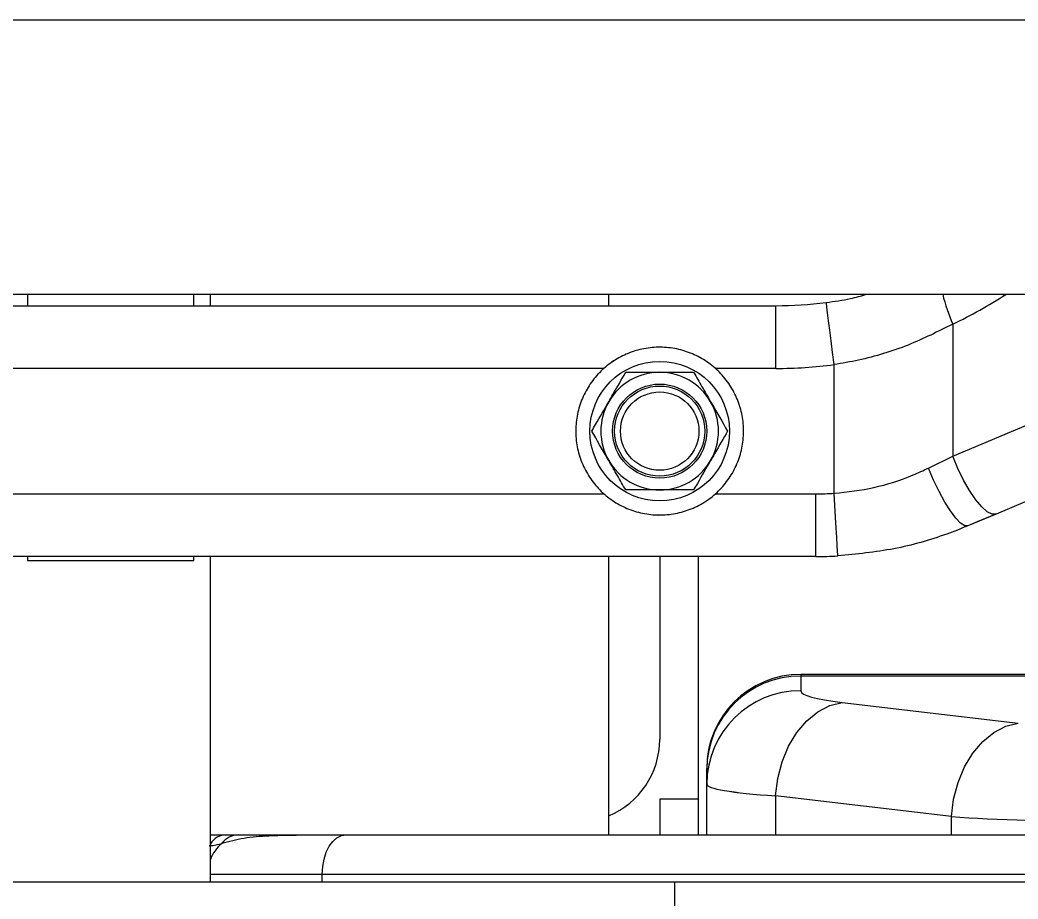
# Model space of a CAD drawing. Header units: inches. Extents: x -1851 to 6314, y -1304 to 4687.
# Drawn here: x -11.64 to -6.63, y 2437.88 to 2442.3 of the extents above; entities that cross this region are included whole.
import ezdxf

# ---------------------------------------------------------------- set-up
doc = ezdxf.new("R2010")
doc.units = ezdxf.units.IN
doc.header["$MEASUREMENT"] = 0

# ---------------------------------------------------------------- blocks, each defined once
blk = doc.blocks.new('2.4.20_7-7_Mid Plan View')
at = {"color": 7, "linetype": 'Continuous', "lineweight": 25}
for p, q in [((-8.978616916656481, 1.149999979883432), (-8.978616916656481, -1.149999972432852)), ((-8.943617069244372, 1.115000013262033), (-8.943617069244372, -1.115000005811453)), ((-9.012066089630114, -0.08991097286343575), (-9.012066089630114, 0.08991097286343575)), ((-8.980066501617419, 0.08481782302260399), (-8.980066501617419, -0.08481781557202339)), ((-9.053566181182848, 0.07188011333346367), (-9.053566181182848, -0.07188010588288307)), ((-9.012566768646227, 0.01059669908136129), (-9.012566768646227, -0.01059669628739357)), ((-9.012066089630114, 0.01059669908136129), (-9.012566768646227, 0.01059669908136129)), ((-8.978616916656481, 0.01059669908136129), (-8.980066501617419, 0.01059669908136129)), ((-9.012566768646227, -0.01059669628739357), (-9.012066089630114, -0.01059669628739357)), ((-8.980066501617419, -0.01059669628739357), (-8.978616916656481, -0.01059669628739357)), ((-9.053566181182848, -0.01269999891519547), (-9.012066089630114, -0.01269999891519547)), ((-9.047566616058337, -0.01269999891519547), (-9.047566616058337, -0.01473612524569035)), ((-8.980066501617419, -0.01269999891519547), (-8.978616916656481, -0.01269999891519547)), ((-9.048649036407458, -0.01415961142629385), (-9.048646175384516, -0.01416824106127024)), ((-9.047566616058337, -0.01473612524569035), (-9.047566616058337, -0.01628236658871174)), ((-9.047566616058337, -0.03002114966511726), (-9.047566616058337, -0.14038011059165)), ((-9.047566616058337, -0.06349999830126762), (-9.012066089630114, -0.06349999830126762)), ((-8.980066501617419, -0.06349999830126762), (-8.978616916656481, -0.06349999830126762)), ((-9.042993747711169, -0.07000239565968513), (-9.047566616058337, -0.07000239565968513)), ((-9.042993747711169, -0.07493000105023384), (-9.042993747711169, -0.07000239565968513)), ((-9.053566181182848, -0.07188010588288307), (-9.064566814422594, -0.07188010588288307)), ((-9.053566181182848, -0.07188010588288307), (-9.053566181182848, -0.1743337325751781)), ((-9.047566616058337, -0.07493000105023384), (-9.042993747711169, -0.07493000105023384)), ((-9.047566616058337, -0.07600000128149986), (-9.041102611541735, -0.07600000128149986)), ((-9.041102611541735, -0.07600000128149986), (-9.039223873138415, -0.07600000128149986)), ((-9.039223873138415, -0.07600000128149986), (-9.039100849151598, -0.07600000128149986)), ((-9.045239650726305, -0.1072132028639317), (-9.04260083389281, -0.0847867988049984)), ((-8.988065921783434, -0.08481781557202339), (-8.980066501617419, -0.08481781557202339)), ((-9.027305805206286, -0.08799999579787254), (-9.029185497283923, -0.08799999579787254)), ((-9.027305805206286, -0.139149721711874), (-9.027305805206286, -0.08799999579787254)), ((-9.027100765228258, -0.08799999579787254), (-9.027305805206286, -0.08799999579787254)), ((-9.027100765228258, -0.1373486183583736), (-9.027100765228258, -0.08799999579787254)), ((-9.012066089630114, -0.08991097286343575), (-9.004066669464098, -0.08991097286343575)), ((-9.004000865936266, -0.09225906059145927), (-8.987587177276598, -0.09225906059145927)), ((-9.03068276596068, -0.09327207878232002), (-9.033321582794176, -0.1156984828412533)), ((-8.982411586761462, -0.107378538697958), (-8.99926587295531, -0.107378538697958)), ((-9.006639682769762, -0.112899836152792), (-9.008154117584215, -0.10929961130023)), ((-8.985478603363024, -0.1632003895938396), (-9.006639682769762, -0.112899836152792))]:
    blk.add_line(p, q, dxfattribs=at)
at = {"color": 8, "linetype": 'Continuous', "lineweight": 25}
for p, q in [((-9.004066669464098, 0.06289437040686607), (-9.004066669464098, -0.06289437040686607)), ((-8.988065921783434, -0.06289437040686607), (-8.988065921783434, 0.06289437040686607)), ((-9.052566730499255, -0.01269999891519547), (-9.052566730499255, -0.02696575224399567)), ((-9.053566181182848, -0.02696575224399567), (-9.052566730499255, -0.02696575224399567)), ((-9.052566730499255, -0.02696575224399567), (-9.052566730499255, -0.1453801058232784)), ((-9.004066669464098, -0.07710563018918037), (-9.004066669464098, -0.08991097286343575)), ((-8.988065921783434, -0.08481781557202339), (-8.988065921783434, -0.07710563018918037)), ((-9.04260083389281, -0.0847867988049984), (-9.047566616058337, -0.0847867988049984)), ((-9.047566616058337, -0.1072132028639317), (-9.045239650726305, -0.1072132028639317)), ((-8.99926587295531, -0.107378538697958), (-8.978616916656481, -0.1564603261649609))]:
    blk.add_line(p, q, dxfattribs=at)
at = {"color": 7, "linetype": 'Continuous', "lineweight": 25, "flags": 128}
for points in [[(-9.052566730499255, -0.02696575224399567), (-9.051591121673571, -0.02702446095645428), (-9.050652706146227, -0.02719832956790924), (-9.049788677215563, -0.02748067863285542), (-9.04903050613402, -0.02786065824329853), (-9.048408710479723, -0.02832366153597832), (-9.047947132110583, -0.02885190024971962), (-9.047661983489977, -0.02942507155239582), (-9.047566616058337, -0.03002114966511726)], [(-9.04260083389281, -0.0847867988049984), (-9.040389263153063, -0.08506327494978905), (-9.03825398635863, -0.08562296256422997), (-9.036268436431872, -0.08644653484225273), (-9.034501277923571, -0.08750559017062187), (-9.033014499664294, -0.08876359090209007), (-9.031857692718493, -0.09017712995409966), (-9.031070911407458, -0.09169743582606316), (-9.03068276596068, -0.09327207878232002)], [(-8.987587177276598, -0.09225906059145927), (-8.986039363861071, -0.09205882623791695), (-8.98455067825316, -0.09186628088355064), (-8.983179294586169, -0.0916888378560543), (-8.98197671127318, -0.09153329953551292), (-8.980990612030016, -0.09140565618872643), (-8.9802572364807, -0.09131081029772758), (-8.979805194854723, -0.0912524051964283), (-8.979653560638415, -0.09123268350958824)], [(-9.011987888336169, -0.09270631894469261), (-9.011834346771227, -0.09269772097468376), (-9.011380397796618, -0.09267226979136467), (-9.01064225387572, -0.09263094142079353), (-9.009648525238024, -0.0925753228366375), (-9.008438312530505, -0.09250754490494728), (-9.007057392120348, -0.09243021532893181), (-9.005559169769281, -0.09234631434082985), (-9.004000865936266, -0.09225906059145927)], [(-9.008154117584215, -0.10929961130023), (-9.008137905120837, -0.1088939271867275), (-9.007804119110094, -0.1083719842135906), (-9.007167064666735, -0.107756283134222), (-9.00625535202025, -0.1070733778178692), (-9.005108081817614, -0.1063527055084705), (-9.003772937774645, -0.1056253351271152), (-9.002310001373278, -0.1049226336181164), (-9.000780307769762, -0.104274895042181)], [(-9.000780307769762, -0.104274895042181), (-9.000271999359118, -0.1053156368434429), (-8.999767505645739, -0.1063503436744213), (-8.99926587295531, -0.107378538697958)], [(-9.045239650726305, -0.1072132028639317), (-9.04302807998656, -0.1074896864593029), (-9.040892803192133, -0.1080493666231632), (-9.038907253265368, -0.1088729463517666), (-9.037140094757067, -0.1099320016801357), (-9.035652362823473, -0.1111899949610233), (-9.034496509551989, -0.1126035340130329), (-9.033709728240954, -0.114123847335577), (-9.033321582794176, -0.1156984828412533)], [(-9.006639682769762, -0.112899836152792), (-9.00665875625609, -0.1123974658548832), (-9.006348812103258, -0.1117797382175922), (-9.005725109100329, -0.1110740564763546), (-9.004815303802484, -0.1103117354214191), (-9.003658496856676, -0.1095266006886959), (-9.002307140350329, -0.1087534986436367), (-9.000821315765368, -0.1080267317593098), (-8.99926587295531, -0.107378538697958)]]:
    blk.add_lwpolyline(points, dxfattribs=at)
at = {"color": 7, "linetype": 'Continuous', "lineweight": 25}
for centre, radius in [((-8.996066346217159, -0.06999999856355998), 0.008899999999999655), ((-8.996066346217159, -0.06999999856355998), 0.00600000000000227), ((-8.996066346217159, -0.06999999856355998), 0.005749999999998731), ((-8.996066346217159, -0.06999999856353156), 0.004999999999998858)]:
    blk.add_circle(centre, radius, dxfattribs=at)
at = {"color": 8, "linetype": 'Continuous', "lineweight": 25}
for centre, radius, start, end in [((-9.052465829035416, -0.0173696400366623), 0.004983844842337367, 39.96767073583195, 69.54641078197037), ((-9.052470611393705, -0.01737072249079574), 0.004991559840776079, 40.03894363808467, 69.34546888809857), ((-9.05006497036609, -0.0147955711231873), 0.002499061435703047, 1.363039390650109, 56.98665531767682), ((-8.973631956860604, -0.1269663349384871), 0.02146540618661859, 103.4285299478836, 114.1428472545584), ((-8.930066346217156, -0.08239870067220068), 0.05800000000000118, 205.5111583896871, 213.166423784162)]:
    blk.add_arc(centre, radius, start, end, dxfattribs=at)
at = {"color": 7, "linetype": 'Continuous', "lineweight": 25}
for centre, radius, start, end in [((-9.050246263185638, -0.01631140570461298), 0.002679804469939183, 0.620885353406112, 53.41436144763866), ((-9.050245707819887, -0.01631762749329368), 0.002679247290924541, 0.6173614996049224, 53.34407954080621), ((-8.996066346217159, -0.06999999856355998), 0.01070000000000011, 99.37500000000014, 110.6249999999958), ((-8.996066346217159, -0.06999999856355998), 0.01069999999999881, 88.12500000000765, 99.37500000000014), ((-8.996066346217159, -0.06999999856355998), 0.01069999999999899, 76.8749999999935, 88.12500000000765), ((-8.996066346217159, -0.06999999856355998), 0.01070000000000093, 65.62500000000446, 76.8749999999935), ((-8.996066346217159, -0.06999999856355998), 0.01069999999999989, 121.8750000000076, 133.1249999999949), ((-8.996066346217159, -0.06999999856355998), 0.01070000000000011, 110.6249999999958, 121.8750000000076), ((-8.996066346217159, -0.06999999856355998), 0.01070000000000093, 54.3750000000088, 65.62500000000446), ((-8.996066346217159, -0.06999999856355998), 0.01070000000000058, 133.1249999999949, 144.3749999999872), ((-8.996066346217159, -0.06999999856355998), 0.01070000000000002, 43.12499999998364, 54.3750000000088), ((-8.996066346217159, -0.06999999856355998), 0.007500000000001459, 120.0000000000059, 180), ((-8.996066346217159, -0.06999999856355998), 0.007500000000001459, 59.99999999999407, 120.0000000000059), ((-8.996066346217159, -0.06999999856355998), 0.007500000000001459, 0, 59.99999999999407), ((-8.996066346217159, -0.06999999856355998), 0.01070000000000002, 31.87499999998603, 43.12499999998364), ((-8.996066346217159, -0.06999999856355998), 0.01070000000000058, 144.3749999999872, 155.6249999999955), ((-8.996066346217159, -0.06999999856355998), 0.01069999999999954, 20.6249999999938, 31.87499999998603), ((-8.996066346217159, -0.06999999856355998), 0.01069999999999853, 155.6249999999955, 166.8750000000023), ((-8.996066346217159, -0.06999999856355998), 0.01070000000000187, 9.37499999998407, 20.6249999999938), ((-8.996066346217159, -0.06999999856355998), 0.01070000000000057, 166.8750000000023, 178.124999999997), ((-8.996066346217159, -0.06999999856355998), 0.01070000000000187, 358.124999999997, 9.37499999998407), ((-8.996066346217159, -0.06999999856355998), 0.01070000000000242, 178.124999999997, 189.3750000000105), ((-8.996066346217159, -0.06999999856355998), 0.007500000000001459, 180, 239.9999999999951), ((-8.996066346217159, -0.06999999856355998), 0.007500000000001459, 300.0000000000059, 0), ((-8.996066346217159, -0.06999999856355998), 0.01070000000000104, 346.8749999999881, 358.124999999997), ((-8.996066346217159, -0.06999999856355998), 0.01070000000000242, 189.3750000000105, 200.6250000000086), ((-8.996066346217159, -0.06999999856355998), 0.01070000000000104, 335.6249999999956, 346.8749999999881), ((-8.996066346217159, -0.06999999856355998), 0.01070000000000134, 200.6250000000086, 211.8750000000023), ((-8.996066346217159, -0.06999999856355998), 0.0106999999999986, 324.3750000000032, 335.6249999999956), ((-9.04114490423915, -0.08795940234830368), 0.01195947584757865, 359.8055234333057, 89.79738258203142), ((-9.039267259348197, -0.08796143888162078), 0.01196151628451896, 359.8153116757753, 89.7921791768777), ((-9.039100637952448, -0.08799999856353224), 0.01200000000000272, 0, 90), ((-8.996066346217159, -0.06999999856355998), 0.01070000000000134, 211.8750000000023, 223.1250000000156), ((-8.996066346217159, -0.06999999856355998), 0.01070000000000227, 313.125000000013, 324.3750000000032), ((-8.996066346217159, -0.06999999856355998), 0.01069999999999986, 223.1250000000156, 234.3750000000088), ((-8.996066346217159, -0.06999999856355998), 0.007500000000001459, 239.9999999999951, 300.0000000000059), ((-8.996066346217159, -0.06999999856355998), 0.0106999999999986, 234.3750000000088, 245.6250000000001), ((-8.996066346217159, -0.06999999856355998), 0.01070000000000279, 301.8749999999944, 313.125000000013), ((-8.996066346217159, -0.06999999856355998), 0.01070000000000231, 245.6250000000001, 256.8749999999985), ((-8.996066346217159, -0.06999999856355998), 0.0107000000000033, 279.3750000000002, 290.6249999999911), ((-8.996066346217159, -0.06999999856355998), 0.0107000000000033, 290.6249999999911, 301.8749999999944), ((-8.996066346217159, -0.06999999856355998), 0.01070000000000231, 256.8749999999985, 268.1250000000092), ((-8.996066346217159, -0.06999999856355998), 0.01070000000000222, 268.1250000000092, 279.3750000000002), ((-8.930066346217156, -0.0848178170265328), 0.05800000000000379, 180, 187.3712122119421), ((-8.930066346217156, -0.0848178170265328), 0.05000000000000222, 180, 187.3712122119421), ((-8.96206634621716, -0.0899109707952448), 0.05000000000000052, 180, 183.2049020508226), ((-8.96206634621716, -0.0899109707952448), 0.04200000000000065, 180, 183.2049020508226)]:
    blk.add_arc(centre, radius, start, end, dxfattribs=at)
for centre, major_axis, ratio, start_param, end_param in [((-9.041103065522005, -0.1059999985635329), (0, 0.02999999999999997), 0.07059807471688373, 0, 0.7853981633965951), ((-9.029185280950752, -0.1059999985635329), (0, 0.01799999999999724), 0.1176634578614907, 0, 0.7853981633965995), ((-9.043741834101876, -0.1284264054347375), (0, 0.02999999999999997), 0.07059807471688373, 0.7853981633965146, 1.570796326794897)]:
    blk.add_ellipse(centre, major_axis=major_axis, ratio=ratio, start_param=start_param, end_param=end_param, dxfattribs=at)
for points, knots in [([(-9.048932277679437, -0.0125573668628931), (-9.048918763264833, -0.01285575499616698), (-9.048895045816057, -0.0133794184679914), (-9.048723034245523, -0.01392493506773462), (-9.048649036407458, -0.01415961142629385)], [0, 0, 0, 0, 0.5698089504762485, 1, 1, 1, 1]), ([(-9.048646175384516, -0.01416824106127024), (-9.048390836657386, -0.01508732789295664), (-9.047876795265427, -0.01693760998534799), (-9.047633269165662, -0.02048511070066183), (-9.047558068844804, -0.02476255707256314), (-9.047563757363807, -0.02826236479197064), (-9.047566616058337, -0.03002114966511726)], [0, 0, 0, 0, 0.2119843985002478, 0.4267615669167993, 0.7119261497643443, 1, 1, 1, 1]), ([(-9.047566616058337, -0.0162887591868639), (-9.047566616058344, -0.01664448707163046), (-9.047566616058337, -0.01770695706008496), (-9.047566616058337, -0.01953114406154555), (-9.047566616058337, -0.02164386769388216), (-9.047566616058337, -0.02329280727965966), (-9.047566616058344, -0.02455219688391708), (-9.047566616058337, -0.02557241696862889), (-9.047566616058337, -0.02639422242168621), (-9.047566616058337, -0.02712214204842667), (-9.047566616058337, -0.02770276005634287), (-9.047566616058337, -0.02816414290106195), (-9.047566616058337, -0.02854432025941378), (-9.047566616058337, -0.02895307480716269), (-9.04756661605835, -0.02928269333420985), (-9.04756661605833, -0.02957607268191964), (-9.047566616058344, -0.02977274559162879), (-9.047566616058344, -0.02992165987333806), (-9.047566616058337, -0.03002114966511726)], [0, 0, 0, 0, 0.1149251632923694, 0.3432526438044843, 0.4917155902589621, 0.6032327023549183, 0.6895115784710353, 0.7397803905886616, 0.7962021855792382, 0.8403874042948573, 0.869881315987835, 0.8981042727200886, 0.9202097024348492, 0.9348893036765249, 0.9673877905770151, 0.9755109040620401, 0.9836388086668274, 1, 1, 1, 1]), ([(-8.999816143035876, -0.06350481137633324), (-8.999727411483054, -0.06345346715781375), (-8.998461820147039, -0.06272113693208325), (-8.997220544504703, -0.06200534793336487), (-8.996066295623766, -0.06133974343538284)], [0, 0, 0, 0, 0.07011074609961286, 1, 1, 1, 1]), ([(-8.996066295623766, -0.06133974343538284), (-8.995789918308102, -0.06149930885376875), (-8.994568514584746, -0.06220448176438254), (-8.993298830317567, -0.06293758984244846), (-8.992316448211657, -0.06350481137633324)], [0, 0, 0, 0, 0.2262784289778429, 1, 1, 1, 1]), ([(-9.003565990447985, -0.06566986814141273), (-9.002957143633655, -0.06531822729908754), (-9.001728114141489, -0.06460839856106304), (-9.000457373598525, -0.06387492880608647), (-8.999816143035876, -0.06350481137633324)], [0, 0, 0, 0, 0.4953882866245476, 1, 1, 1, 1]), ([(-8.992316448211657, -0.06350481137633324), (-8.992006805196876, -0.06368347142336006), (-8.99073760406694, -0.06441578419236293), (-8.989501292964189, -0.06512994152839724), (-8.988566600799548, -0.06566986814141273)], [0, 0, 0, 0, 0.2439668603138713, 1, 1, 1, 1]), ([(-9.003565990447985, -0.06999999657273293), (-9.003565990447985, -0.0698973166067276), (-9.003565990448, -0.0684350697024172), (-9.003565990447992, -0.0670021589407952), (-9.003565990447985, -0.06566986814141273)], [0, 0, 0, 0, 0.07022067593795363, 1, 1, 1, 1]), ([(-8.988566600799548, -0.06566986814141273), (-8.988566600799548, -0.06637309871530306), (-8.988566600799548, -0.06779244093621628), (-8.988566600799548, -0.06925970603003861), (-8.988566600799548, -0.06999999657273293)], [0, 0, 0, 0, 0.4954623088867606, 1, 1, 1, 1]), ([(-9.003565990447985, -0.07433012500405312), (-9.003565990447985, -0.07362689692223512), (-9.003565990447985, -0.07220755494250852), (-9.003565990447985, -0.07074028966218293), (-9.003565990447985, -0.06999999657273293)], [0, 0, 0, 0, 0.495460637294494, 1, 1, 1, 1]), ([(-8.988566600799548, -0.06999999657273293), (-8.988566600799548, -0.07010267653873825), (-8.988566600799555, -0.07156492344304866), (-8.988566600799555, -0.07299783420467065), (-8.988566600799548, -0.07433012500405312)], [0, 0, 0, 0, 0.07022067593795363, 1, 1, 1, 1]), ([(-8.999816143035876, -0.07649518921971321), (-9.000798524480619, -0.07592796642492772), (-9.002068207372158, -0.07519485701811846), (-9.003289613072777, -0.07448968907456788), (-9.003565990447985, -0.07433012500405312)], [0, 0, 0, 0, 0.7737218885866788, 1, 1, 1, 1]), ([(-8.988566600799548, -0.07433012500405312), (-8.989175447876445, -0.07468176539401838), (-8.990404478937226, -0.07539159381872196), (-8.991675217909592, -0.07612506883035053), (-8.992316448211657, -0.07649518921971321)], [0, 0, 0, 0, 0.4953878679938091, 1, 1, 1, 1]), ([(-8.996066295623766, -0.0786602534353733), (-8.997001430769696, -0.07812054202904051), (-8.998238022706733, -0.07740684542986287), (-8.999506832230754, -0.07667387338665321), (-8.999816143035876, -0.07649518921971321)], [0, 0, 0, 0, 0.7562196694904899, 1, 1, 1, 1]), ([(-8.992316448211657, -0.07649518921971321), (-8.992405179802649, -0.0765465308863611), (-8.993670786496384, -0.07727883328544749), (-8.994912053633318, -0.0779946357905601), (-8.996066295623766, -0.0786602534353733)], [0, 0, 0, 0, 0.0701099254861113, 1, 1, 1, 1]), ([(-8.979653560638415, -0.09123268350958824), (-8.97951569463282, -0.09226800735646634), (-8.979282276927695, -0.09402088991336655), (-8.978810175676362, -0.09569946147141195), (-8.978616916656481, -0.09638660028576851)], [0, 0, 0, 0, 0.5906407379034817, 0.9999999999999999, 0.9999999999999999, 0.9999999999999999, 0.9999999999999999]), ([(-9.008154117584215, -0.10929961130023), (-9.008510106443634, -0.108407438453753), (-9.009722028924504, -0.1053701402325373), (-9.011281866140042, -0.09985352934720026), (-9.011750484008903, -0.0951096126183586), (-9.011987888336169, -0.09270631894469261)], [0, 0, 0, 0, 0.1702665515638503, 0.579652582155864, 1, 1, 1, 1]), ([(-9.004000865936266, -0.09225906059145927), (-9.00380721959191, -0.09395916001653859), (-9.003412807323588, -0.09742186452993451), (-9.002104477281431, -0.1014137555349635), (-9.001078835378404, -0.103629864985578), (-9.000780307769762, -0.104274895042181)], [0, 0, 0, 0, 0.4061036449963016, 0.8271380506993568, 1, 1, 1, 1]), ([(-8.982411586761462, -0.107378538697958), (-8.983353989165924, -0.1055077585130277), (-8.985267281416288, -0.1017096472040464), (-8.986850707173819, -0.09650682634145369), (-8.987408674694631, -0.09328861651110287), (-8.987587177276598, -0.09225906059145927)], [0, 0, 0, 0, 0.397637364503635, 0.80729472289555, 1, 1, 1, 1])]:
    blk.add_open_spline(points, degree=3, knots=knots, dxfattribs=at)
blk = doc.blocks.new('2.4.20_9_Plan View')
at = {"color": 7, "linetype": 'Continuous', "lineweight": 25}
for p, q in [((34.68313822507852, 7.545931843557355), (34.68313822507852, 0)), ((34.79796712446209, 7.431102553067205), (34.79796712446209, 0.1148292904901496)), ((34.5733968404197, 3.477982393347318), (34.5733968404197, 4.067949425765867)), ((34.67838236875528, 4.051239616042075), (34.67838236875528, 3.49469222751528)), ((34.43724168004984, 4.00879306058556), (34.43724168004984, 3.537138782971795)), ((34.5733968404197, 3.807731983770687), (34.57175575710291, 3.807731983770687)), ((34.57175575710291, 3.807731983770687), (34.57175575710291, 3.738199844509062)), ((34.68313822507852, 3.807731983770687), (34.67838236875528, 3.807731983770687)), ((34.57175575710291, 3.738199844509062), (34.5733968404197, 3.738199844509062)), ((34.67838236875528, 3.738199844509062), (34.68313822507852, 3.738199844509062)), ((34.43724168004984, 3.731299245115665), (34.5733968404197, 3.731299245115665)), ((34.45692685771937, 3.731299245115665), (34.45692685771937, 3.724619040405528)), ((34.67838236875528, 3.731299245115665), (34.68313822507852, 3.731299245115665)), ((34.45337404531473, 3.726510490004756), (34.45338343187326, 3.726482177553137)), ((34.45692685771937, 3.724619040405528), (34.45692685771937, 3.719546069957687)), ((34.45692685771937, 3.674471320889296), (34.45692685771937, 3.31240122752309)), ((34.45692685771937, 3.564632575129863), (34.5733968404197, 3.564632575129863)), ((34.67838236875528, 3.564632575129863), (34.68313822507852, 3.564632575129863)), ((34.5733968404197, 3.543299249780475), (34.49684006902689, 3.543299249780475)), ((34.43724168004984, 3.537138782971795), (34.40115192691798, 3.537138782971795)), ((34.43724168004984, 3.537138782971795), (34.43724168004984, 3.20100482637465)), ((34.45692685771937, 3.52713256491095), (34.5733968404197, 3.52713256491095)), ((34.45692685771937, 3.5236220653522), (34.47813109344476, 3.5236220653522)), ((34.47813109344476, 3.5236220653522), (34.48429649797434, 3.5236220653522)), ((34.48429649797434, 3.5236220653522), (34.48470168441767, 3.5236220653522)), ((34.4645612586593, 3.421216545072497), (34.47321879447931, 3.494793988565206)), ((34.65213755109781, 3.49469222751528), (34.67838236875528, 3.49469222751528)), ((34.52339777196879, 3.484252003343101), (34.51723236743921, 3.484252003343101)), ((34.52339777196879, 3.316437936575412), (34.52339777196879, 3.484252003343101)), ((34.52407203975672, 3.484252003343101), (34.52339777196879, 3.484252003343101)), ((34.52407203975672, 3.322347068501706), (34.52407203975672, 3.484252003343101)), ((34.5733968404197, 3.477982393347318), (34.5996432225036, 3.477982393347318)), ((34.59985911334985, 3.470278693205714), (34.65370979965203, 3.470278693205714)), ((34.51231850404736, 3.466955142604412), (34.50366096822732, 3.393377699111696)), ((34.6706885196113, 3.420674104654786), (34.61539386772149, 3.420674104654786)), ((34.66062612886425, 3.237531543361541), (34.59120157752984, 3.40255961111307))]:
    blk.add_line(p, q, dxfattribs=at)
at = {"color": 8, "linetype": 'Continuous', "lineweight": 25}
for p, q in [((34.5996432225036, 3.979312275762261), (34.5996432225036, 3.566619543350932)), ((34.65213755109781, 3.566619543350932), (34.65213755109781, 3.979312275762261)), ((34.44052228225702, 3.731299245115665), (34.44052228225702, 3.684495590964403)), ((34.43724168004984, 3.684495590964403), (34.44052228225702, 3.684495590964403)), ((34.44052228225702, 3.684495590964403), (34.44052228225702, 3.295997043167354)), ((34.5996432225036, 3.519994673806728), (34.5996432225036, 3.477982393347318)), ((34.65213755109781, 3.49469222751528), (34.65213755109781, 3.519994673806728)), ((34.47321879447931, 3.494793988565206), (34.45692685771937, 3.494793988565206)), ((34.45692685771937, 3.421216545072497), (34.4645612586593, 3.421216545072497)), ((34.61539386772149, 3.420674104654786), (34.68313822507852, 3.259644613061546))]:
    blk.add_line(p, q, dxfattribs=at)
at = {"color": 7, "linetype": 'Continuous', "lineweight": 25, "flags": 128}
for points in [[(34.44052228225702, 3.684495590964403), (34.44372309871667, 3.684302977072221), (34.44680032548901, 3.683732541977015), (34.44963663059228, 3.682806199870775), (34.45212250417704, 3.681559547565655), (34.45416251623148, 3.680040507842897), (34.45567844543451, 3.678307441141307), (34.45661240800851, 3.676426957804637), (34.45692685771937, 3.674471320889296)], [(34.47321879447931, 3.494793988565206), (34.48047460422512, 3.493886914570332), (34.48748010574334, 3.49205066905737), (34.49399437736506, 3.489348660184739), (34.49979057725901, 3.485874069101214), (34.5046700232696, 3.481746769981385), (34.50846532176965, 3.477109174517985), (34.51104506093974, 3.472121294201017), (34.51231850404736, 3.466955142604412)], [(34.57365340635293, 3.468811310110091), (34.57415715166086, 3.468839518674017), (34.57564805004114, 3.468923019934294), (34.57806978214258, 3.469058611705599), (34.58132848237986, 3.469241087381242), (34.58530056106561, 3.469463455930651), (34.58983113998407, 3.469717161896824), (34.59474656780237, 3.469992427614628), (34.59985911334985, 3.470278693205714)], [(34.65370979965203, 3.470278693205714), (34.65878792781824, 3.470935630082188), (34.66367050268167, 3.47156734058261), (34.66816979307168, 3.472149502764935), (34.67211527650826, 3.472659799108506), (34.67535363920206, 3.473078576506374), (34.67775659818646, 3.473389750699397), (34.6792396744346, 3.473581368491949), (34.67974029088968, 3.473646072191002)], [(34.58623139478678, 3.414371372818351), (34.58628614971155, 3.415702357485294), (34.58738124820704, 3.417414768869278), (34.58946819305415, 3.419434785598519), (34.59246094079965, 3.421675288676617), (34.5962265151977, 3.424039699216188), (34.60060534475321, 3.426426085058154), (34.60540656944269, 3.428731536276935), (34.61042524940484, 3.430856662906407)], [(34.61042524940484, 3.430856662906407), (34.61209136354441, 3.427442155575157), (34.61374809112543, 3.424047448015806), (34.61539386772149, 3.420674104654786)], [(34.4645612586593, 3.421216545072497), (34.47181706840509, 3.420309446633453), (34.47882256992334, 3.418473225564654), (34.48533684154505, 3.415771192247867), (34.491133041439, 3.412296601164343), (34.49601248744959, 3.408169326488675), (34.49980778594964, 3.403531731025275), (34.50238752511972, 3.398543826264138), (34.50366096822732, 3.393377699111696)], [(34.59120157752984, 3.40255961111307), (34.59113900047296, 3.40420780768126), (34.59215431322092, 3.406234473222788), (34.59420058298105, 3.408549702106711), (34.59718707302088, 3.411050755516584), (34.60098080709452, 3.413626656953092), (34.6054143915748, 3.416163081066607), (34.61029070873256, 3.418547486931381), (34.61539386772149, 3.420674104654786)], [(34.59120157752984, 3.40255961111307), (34.58955580093378, 3.406472681589719), (34.58789907335276, 3.410410538447501), (34.58623139478678, 3.414371372818351)]]:
    blk.add_lwpolyline(points, dxfattribs=at)
at = {"color": 7, "linetype": 'Continuous', "lineweight": 25}
for centre, radius in [((34.62589012100787, 3.54330711426951), 0.02919947599999887), ((34.62589012100787, 3.54330711426951), 0.01968503999998937), ((34.62589012100787, 3.54330711426951), 0.01886482999999584), ((34.62589012100787, 3.543307114269417), 0.01640420000000744)]:
    blk.add_circle(centre, radius, dxfattribs=at)
at = {"color": 8, "linetype": 'Continuous', "lineweight": 25}
for centre, radius, start, end in [((34.44084966408982, 3.715977790809085), 0.01635351569902296, 39.96593283917403, 69.53575470352095), ((34.44083497093506, 3.715975685372889), 0.01637713329399313, 40.03556913483426, 69.33633617643052), ((34.44871601838726, 3.724416114348195), 0.008213346548301567, 1.415743240034182, 56.93395146833578), ((34.69984408062363, 3.355377778562598), 0.07150983805800057, 103.5100656419556, 114.0613115605158), ((34.84242556100783, 3.50262895644321), 0.1902887200000033, 205.511158389687, 213.1664237841631)]:
    blk.add_arc(centre, radius, start, end, dxfattribs=at)
at = {"color": 7, "linetype": 'Continuous', "lineweight": 25}
for centre, radius, start, end in [((34.44813498147641, 3.719449425056197), 0.008792407412575943, 0.6297998049722473, 53.42587420018805), ((34.44814253932677, 3.719431931118073), 0.00878481243278554, 0.6076514733757096, 53.37425174541888), ((34.62589012100787, 3.54330711426951), 0.03510498799999964, 110.6249999999897, 121.8750000000078), ((34.62589012100787, 3.54330711426951), 0.03510498799999839, 99.37500000000844, 110.6249999999897), ((34.62589012100787, 3.54330711426951), 0.03510498800000709, 88.1250000000178, 99.37500000000844), ((34.62589012100787, 3.54330711426951), 0.03510498800000709, 76.87500000003992, 88.1250000000178), ((34.62589012100787, 3.54330711426951), 0.03510498799999056, 65.62500000000576, 76.87500000003992), ((34.62589012100787, 3.54330711426951), 0.0351049879999954, 54.3750000000088, 65.62500000000576), ((34.62589012100787, 3.54330711426951), 0.03510498800000363, 121.8750000000078, 133.1250000000071), ((34.62589012100787, 3.54330711426951), 0.03510498799999547, 43.12500000001691, 54.3750000000088), ((34.62589012100787, 3.54330711426951), 0.03510498800000449, 133.1250000000071, 144.3750000000173), ((34.62589012100787, 3.54330711426951), 0.02460630000000199, 60.00000000004985, 119.9999999999974), ((34.62589012100787, 3.54330711426951), 0.03510498799999547, 31.87500000001664, 43.12500000001691), ((34.4968406033107, 3.577882574693383), 0.03458333443999827, 202.5278542787194, 270), ((34.62589012100787, 3.54330711426951), 0.03510498800000537, 144.3750000000173, 155.6249999999964), ((34.62589012100787, 3.54330711426951), 0.02460630000002235, 119.9999999999974, 180), ((34.62589012100787, 3.54330711426951), 0.02460629999999997, 0, 60.00000000004985), ((34.62589012100787, 3.54330711426951), 0.03510498800000632, 155.6249999999964, 166.8750000000023), ((34.62589012100787, 3.54330711426951), 0.03510498799999185, 20.62500000001032, 31.87500000001664), ((34.62589012100787, 3.54330711426951), 0.03510498799999692, 9.375000000011326, 20.62500000001032), ((34.62589012100787, 3.54330711426951), 0.03510498800000746, 166.8750000000023, 178.124999999997), ((34.62589012100787, 3.54330711426951), 0.03510498800000746, 358.124999999997, 9.375000000011326), ((34.62589012100787, 3.54330711426951), 0.03510498800000746, 178.124999999997, 189.3750000000105), ((34.62589012100787, 3.54330711426951), 0.02460630000002235, 180, 240.0000000000041), ((34.62589012100787, 3.54330711426951), 0.02460629999999997, 299.99999999995, 0), ((34.62589012100787, 3.54330711426951), 0.03510498800000746, 346.8750000000023, 358.124999999997), ((34.62589012100787, 3.54330711426951), 0.03510498799999692, 189.3750000000105, 200.6249999999946), ((34.62589012100787, 3.54330711426951), 0.03510498800000632, 335.6249999999964, 346.8750000000023), ((34.62589012100787, 3.54330711426951), 0.03510498800000323, 200.6249999999946, 211.874999999985), ((34.62589012100787, 3.54330711426951), 0.03510498800000537, 324.3749999999843, 335.6249999999964), ((34.62589012100787, 3.54330711426951), 0.03510498800000415, 211.874999999985, 223.12499999998), ((34.47799211768047, 3.484381846874129), 0.03924046458021578, 359.8104125427657, 89.79707830984829), ((34.48415415476185, 3.48437850241622), 0.03924382108687879, 359.8153116757475, 89.7921791768777), ((34.48470149531109, 3.484251994269414), 0.0393700800000089, 0, 90), ((34.62589012100787, 3.54330711426951), 0.02460630000000199, 240.0000000000041, 299.99999999995), ((34.62589012100787, 3.54330711426951), 0.03510498799999281, 313.1249999999855, 324.3749999999843), ((34.62589012100787, 3.54330711426951), 0.03510498800001752, 223.12499999998, 234.3749999999891), ((34.62589012100787, 3.54330711426951), 0.03510498799998833, 301.8749999999785, 313.1249999999855), ((34.62589012100787, 3.54330711426951), 0.03510498800001752, 234.3749999999891, 245.6249999999804), ((34.62589012100787, 3.54330711426951), 0.03510498799999839, 290.6249999999894, 301.8749999999785), ((34.62589012100787, 3.54330711426951), 0.03510498800000999, 245.6249999999804, 256.8749999999658), ((34.62589012100787, 3.54330711426951), 0.03510498800000782, 256.8749999999658, 268.1249999999818), ((34.62589012100787, 3.54330711426951), 0.03510498800000782, 268.1249999999818, 279.3750000000085), ((34.62589012100787, 3.54330711426951), 0.03510498799999839, 279.3750000000085, 290.6249999999894), ((34.84242556100783, 3.494692222743268), 0.1902887199999834, 180, 187.371212211956), ((34.84242556100783, 3.494692222743268), 0.1640419999999849, 180, 187.3712122119421), ((34.73743868100787, 3.477982400132724), 0.1640420000000188, 180, 183.2049020508226), ((34.73743868100787, 3.477982400132724), 0.1377952800000133, 180, 183.2049020508226)]:
    blk.add_arc(centre, radius, start, end, dxfattribs=at)
for centre, major_axis, ratio, start_param, end_param in [((34.47813185084377, 3.425196874269417), (0, 0.0984251999999999), 0.07059807471682689, 0, 0.7853981633964282), ((34.5172321951765, 3.425196874269417), (0, 0.05905511999999095), 0.117663457861396, 0, 0.7853981633987102), ((34.46947447333618, 3.35161942155009), (0, 0.0984251999999999), 0.07059807471682689, 0.7853981633963478, 1.570796326794897)]:
    blk.add_ellipse(centre, major_axis=major_axis, ratio=ratio, start_param=start_param, end_param=end_param, dxfattribs=at)
for points, knots in [([(34.45244634044641, 3.731767198058144), (34.45249001042319, 3.730788230388846), (34.45256665055047, 3.729070157417972), (34.45313118554446, 3.727280423459206), (34.45337404531473, 3.726510490004756)], [0, 0, 0, 0, 0.5698056402847581, 1, 1, 1, 1]), ([(34.45338343187326, 3.726482177553137), (34.45422178042313, 3.723466812227535), (34.45590951138428, 3.717396395072349), (34.45670851937632, 3.705757537672191), (34.45695240305989, 3.691723911983615), (34.45693540159787, 3.680241611636859), (34.45692685771937, 3.674471320889296)], [0, 0, 0, 0, 0.2119866030918079, 0.4267632519303021, 0.7119268261883959, 1, 1, 1, 1]), ([(34.45692685771937, 3.719525096865965), (34.45692685771937, 3.71835801059251), (34.45692685771937, 3.714872216555584), (34.45692685771937, 3.708887350873717), (34.45692685771937, 3.701955842671801), (34.45692685771937, 3.696545935721197), (34.45692685771937, 3.692414079931964), (34.45692685771937, 3.689066901069239), (34.45692685771937, 3.686370688866631), (34.45692685771937, 3.683982501038436), (34.45692685771937, 3.682077586253342), (34.45692685771937, 3.680563862961073), (34.45692685771937, 3.679316561876703), (34.45692685771937, 3.677975503606262), (34.45692685771941, 3.676894077957989), (34.45692685771937, 3.675931547258848), (34.45692685771937, 3.675286294909753), (34.45692685771937, 3.674797730977751), (34.45692685771937, 3.674471320889296)], [0, 0, 0, 0, 0.1149251632923694, 0.3432526438044843, 0.4917155902589621, 0.6032327023549183, 0.6895115784710353, 0.7397803905886616, 0.7962021855792382, 0.8403874042948573, 0.869881315987835, 0.8981042727200886, 0.9202097024348492, 0.9348893036765249, 0.9673877905770151, 0.9755109040620401, 0.9836388086668274, 1, 1, 1, 1]), ([(34.61358695520396, 3.564616784200666), (34.61387859602139, 3.564785228087331), (34.61803273951614, 3.567184549561816), (34.62210408608986, 3.569534786594467), (34.6258896045875, 3.571720025704053)], [0, 0, 0, 0, 0.07020480101596188, 1, 1, 1, 1]), ([(34.6258896045875, 3.571720025704053), (34.62679635008438, 3.571196509593207), (34.63080393569568, 3.568882700877808), (34.63497020101619, 3.566477663960555), (34.63819381839747, 3.564616784200666)], [0, 0, 0, 0, 0.2262572992243861, 1, 1, 1, 1]), ([(34.6012843058204, 3.557513579363523), (34.60328242162363, 3.558667146631421), (34.60731510109277, 3.560995323521936), (34.61148377815822, 3.563402378884994), (34.61358695520396, 3.564616784200666)], [0, 0, 0, 0, 0.4954809373077737, 1, 1, 1, 1]), ([(34.63819381839747, 3.564616784200666), (34.63920916282217, 3.564030594036012), (34.64337257286417, 3.561626926907472), (34.64742916786865, 3.559284642905041), (34.65049646778101, 3.557513579363523)], [0, 0, 0, 0, 0.2438732708189462, 1, 1, 1, 1]), ([(34.6012843058204, 3.543307120800911), (34.6012843058204, 3.543643997340581), (34.60128430582043, 3.548441395474114), (34.60128430582043, 3.553142546417277), (34.6012843058204, 3.557513579363523)], [0, 0, 0, 0, 0.07022067593795363, 1, 1, 1, 1]), ([(34.65049646778101, 3.557513579363523), (34.65049646778101, 3.555206392367481), (34.65049646778101, 3.550549757635423), (34.65049646778101, 3.545735895625008), (34.65049646778101, 3.543307120800911)], [0, 0, 0, 0, 0.4954623088867606, 1, 1, 1, 1]), ([(34.6012843058204, 3.529100662238299), (34.6012843058204, 3.531407841058247), (34.6012843058204, 3.536064474999016), (34.6012843058204, 3.540878337621322), (34.6012843058204, 3.543307120800911)], [0, 0, 0, 0, 0.495460637294494, 1, 1, 1, 1]), ([(34.65049646778101, 3.543307120800911), (34.65049646778101, 3.542970244261241), (34.65049646778105, 3.538172846127708), (34.65049646778105, 3.533471695184545), (34.65049646778101, 3.529100662238299)], [0, 0, 0, 0, 0.07022067593795363, 1, 1, 1, 1]), ([(34.61358695520396, 3.521997432956994), (34.61036391886478, 3.523858400191038), (34.60619829244692, 3.526263614857271), (34.60219105576806, 3.528577158053189), (34.6012843058204, 3.529100662238299)], [0, 0, 0, 0, 0.7737218885866788, 1, 1, 1, 1]), ([(34.65049646778101, 3.529100662238299), (34.64849835111583, 3.52794709645508), (34.64446566649859, 3.525618920593267), (34.64029699458817, 3.523211847982481), (34.63819381839747, 3.521997432956994)], [0, 0, 0, 0, 0.4954805185201265, 1, 1, 1, 1]), ([(34.6258896045875, 3.514894203675688), (34.62282230052917, 3.516665260059838), (34.61876569660245, 3.519007536582173), (34.61460229921211, 3.521411233891342), (34.61358695520396, 3.521997432956994)], [0, 0, 0, 0, 0.756126088157656, 1, 1, 1, 1]), ([(34.63819381839747, 3.521997432956994), (34.63790165104375, 3.521829005172698), (34.6337451432951, 3.519432873703707), (34.62967430104456, 3.517080875909642), (34.6258896045875, 3.514894203675688)], [0, 0, 0, 0, 0.07029154554399514, 1, 1, 1, 1]), ([(34.59985911334985, 3.470278693205714), (34.60049387782153, 3.464700961014337), (34.60178675337038, 3.4533403479208), (34.60607847144182, 3.440243015607756), (34.60944524214571, 3.432972872628206), (34.61042524940484, 3.430856662906407)], [0, 0, 0, 0, 0.4060942155915425, 0.8271245560981033, 1, 1, 1, 1]), ([(34.6706885196113, 3.420674104654786), (34.66759647860229, 3.426811783835852), (34.66131899460298, 3.43927254445957), (34.65612621497687, 3.456342661992629), (34.65429548665996, 3.466900899521164), (34.65370979965203, 3.470278693205714)], [0, 0, 0, 0, 0.3976407333928355, 0.8072930902453392, 1, 1, 1, 1]), ([(34.67974029088968, 3.473646072191002), (34.68019127027485, 3.47024929392235), (34.68095482809319, 3.464498173827835), (34.68250402768231, 3.458991264779186), (34.68313822507852, 3.456736895875032)], [0, 0, 0, 0, 0.5906289927453927, 1, 1, 1, 1]), ([(34.58623139478678, 3.414371372818351), (34.58506345229726, 3.417298449179988), (34.58108732854512, 3.427263338676077), (34.5759697522149, 3.445362456333129), (34.57443229196598, 3.460926488093783), (34.57365340635293, 3.468811310110091)], [0, 0, 0, 0, 0.1702665515638503, 0.579652582155864, 1, 1, 1, 1])]:
    blk.add_open_spline(points, degree=3, knots=knots, dxfattribs=at)

msp = doc.modelspace()

# ---------------------------------------------------------------- block references
at = {"rotation": 90}
for name, p, xscale, yscale, zscale in [('2.4.20_7-7_Mid Plan View', (-11.1863520649531, 2794.409055329793), 39.37008, 39.37008, 39.37008), ('2.4.20_9_Plan View', (34.08923884972683, 2024.722530330734), 12, 12, 12)]:
    msp.add_blockref(name, p, dxfattribs=dict(at, xscale=xscale, yscale=yscale, zscale=zscale))

doc.saveas('drawing.dxf')
